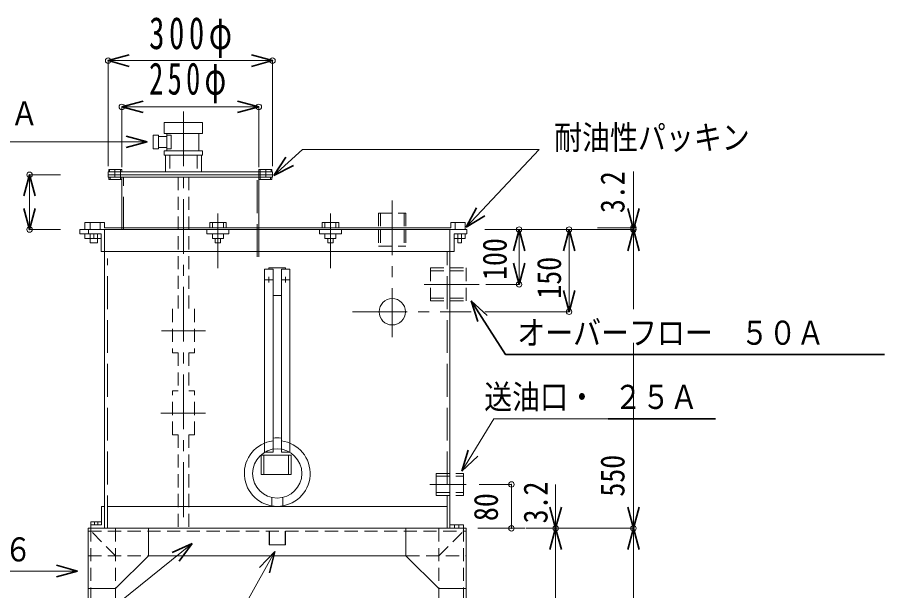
# Model space of a CAD drawing. Units: millimetres, scale not verified, with parts at other scales. Extents: x -7805 to 8215, y -5592 to 5488.
# Drawn here: x -6916 to -5333, y -14 to 1032 of the extents above; entities that cross this region are included whole.
import ezdxf
from ezdxf.enums import TextEntityAlignment as Align

# ---------------------------------------------------------------- set-up
doc = ezdxf.new("R2010")
doc.units = ezdxf.units.MM
doc.header["$LTSCALE"] = 20
doc.header["$PDMODE"] = 32
doc.header["$PDSIZE"] = 10
for name, pattern in [('CHAIN1', [8, 5, -1, 1, -1]), ('DASHED1', [1.8, 1.2, -0.6]), ('DASHED2', [3, 2, -1]), ('DASHED3', [4, 3, -1])]:
    doc.linetypes.add(name, pattern=pattern)
for name, color, linetype, lineweight in [('2-0_衛生', 4, 'Continuous', 35), ('2-3', 7, 'Continuous', 18), ('6-0', 7, 'Continuous', 18)]:
    doc.layers.add(name, color=color, linetype=linetype, lineweight=lineweight)
doc.styles.add('ＭＳ ゴシック', font='')
doc.styles.get('ＭＳ ゴシック').set_extended_font_data('MS Gothic')

msp = doc.modelspace()

# ---------------------------------------------------------------- linework, layer by layer
at = {"layer": '2-0_衛生'}
for p, q in [((-6750.11, 953.25), (-6711.47, 963.6)), ((-6750.11, 953.25), (-6711.47, 942.89)), ((-6450.1, 953.25), (-6488.74, 963.6)), ((-6450.1, 953.25), (-6488.74, 942.89)), ((-6725.1, 868.85), (-6686.47, 879.21)), ((-6475.11, 868.85), (-6513.74, 879.21)), ((-6725.1, 868.85), (-6686.47, 858.5)), ((-6475.11, 868.85), (-6513.74, 858.5)), ((-6678.7, 804.98), (-6717.33, 815.34)), ((-6678.7, 804.98), (-6717.33, 794.63)), ((-6447.63, 743.78), (-6426.01, 777.43)), ((-6447.63, 743.78), (-6412.08, 762.11)), ((-6893.58, 745.06), (-6903.93, 706.42)), ((-6893.58, 745.06), (-6883.23, 706.42)), ((-6893.58, 645.06), (-6903.93, 683.7)), ((-6893.58, 645.06), (-6883.23, 683.7)), ((-6096.43, 649.27), (-6077.6, 684.56)), ((-5791.37, 645.06), (-5801.72, 683.7)), ((-5791.37, 645.06), (-5781.02, 683.7)), ((-6096.43, 649.27), (-6062.48, 670.41)), ((-6000.05, 645.06), (-6010.4, 606.42)), ((-6000.05, 645.06), (-5989.69, 606.42)), ((-5908.75, 645.06), (-5919.1, 606.42)), ((-5908.75, 645.06), (-5898.4, 606.42)), ((-5791.37, 645.06), (-5801.72, 606.42)), ((-5791.37, 645.06), (-5781.02, 606.42)), ((-6000.05, 545.06), (-6010.4, 583.7)), ((-6000.05, 545.06), (-5989.69, 583.7)), ((-5908.75, 495.06), (-5919.1, 533.7)), ((-5908.75, 495.06), (-5898.4, 533.7)), ((-6087.83, 515.28), (-6058.23, 488.38)), ((-6087.83, 515.28), (-6075.65, 477.18)), ((-5837.47, 299.57), (-5641.88, 299.57)), ((-6104.52, 204.27), (-6093.25, 242.65)), ((-6104.52, 204.27), (-6075.57, 231.87)), ((-5933.33, 100.06), (-5943.68, 138.7)), ((-5933.33, 100.06), (-5922.98, 138.7)), ((-5791.37, 100.06), (-5801.72, 138.7)), ((-5791.37, 100.06), (-5781.02, 138.7)), ((-5933.33, 100.06), (-5943.68, 61.42)), ((-5933.33, 100.06), (-5922.98, 61.42)), ((-5791.37, 100.06), (-5801.72, 61.42)), ((-5791.37, 100.06), (-5781.02, 61.42)), ((-6596.65, 72.23), (-6633.27, 56.13)), ((-6596.65, 72.23), (-6620.32, 39.98)), ((-6446.05, 57.46), (-6473.94, 28.78)), ((-6446.05, 57.46), (-6455.86, 18.68)), ((-6805.77, 22.1), (-6844.41, 32.45)), ((-6805.77, 22.1), (-6844.41, 11.74))]:
    msp.add_line(p, q, dxfattribs=at)
msp.add_lwpolyline([(-6087.83, 515.28), (-6024.63, 416.96), (-5332.88, 416.96)], dxfattribs=at)
at = {"layer": '2-3', "color": 4}
for p, q in [((-6750.11, 953.25), (-6450.1, 953.25)), ((-6750.11, 760.76), (-6750.11, 953.25)), ((-6450.1, 760.76), (-6450.1, 953.25)), ((-6725.1, 759.2), (-6725.1, 868.85)), ((-6725.1, 868.85), (-6475.11, 868.85)), ((-6475.11, 759.2), (-6475.11, 868.85)), ((-6678.7, 804.98), (-7127.1, 804.98)), ((-6447.63, 743.78), (-6395.58, 791.11)), ((-6893.58, 745.06), (-6893.58, 645.06)), ((-6837.24, 745.06), (-6893.58, 745.06)), ((-6837.24, 645.06), (-6893.58, 645.06)), ((-6062.62, 645.06), (-5970.81, 645.06)), ((-6060.53, 645.06), (-5791.37, 645.06)), ((-6000.05, 645.06), (-6000.05, 545.06)), ((-5908.75, 645.06), (-5908.75, 495.06)), ((-5856.72, 648.26), (-5791.37, 648.26)), ((-6060.53, 545.06), (-6000.05, 545.06)), ((-6062.62, 495.06), (-5908.75, 495.06)), ((-5791.37, 100.06), (-5791.37, 438.53)), ((-6104.52, 204.27), (-6046.41, 299.57)), ((-5837.47, 299.57), (-6046.41, 299.57)), ((-6466.06, 198.38), (-6466.06, 233.38)), ((-6421.06, 233.38), (-6421.06, 198.38)), ((-6162.69, 180.06), (-6096.52, 180.06)), ((-5933.33, 180.06), (-5933.33, 100.06)), ((-6075.14, 100.06), (-5989.59, 100.06)), ((-6073.05, 100.06), (-6039.67, 100.06)), ((-5987.5, 100.06), (-5791.37, 100.06)), ((-5933.33, 100.06), (-5933.33, -199.94)), ((-5791.37, -299.94), (-5791.37, 100.06)), ((-6909.65, -178.77), (-6596.65, 72.23)), ((-6446.05, 57.46), (-6497.21, -34.08)), ((-6998.88, 22.1), (-6805.77, 22.1))]:
    msp.add_line(p, q, dxfattribs=at)
at = {"layer": '2-3', "color": 4, "linetype": 'CHAIN1'}
for p, q in [((-6612.6, 860.6), (-6612.6, 100.06)), ((-6231.52, 698.13), (-6231.52, 448.71)), ((-6549.77, 674.36), (-6549.77, 568.76)), ((-6344.37, 674.36), (-6344.37, 568.76)), ((-6304.25, 495.06), (-6087.44, 495.06)), ((-6652.61, 460.27), (-6572.61, 460.27)), ((-6654.07, 310.27), (-6572.61, 310.27))]:
    msp.add_line(p, q, dxfattribs=at)
at = {"layer": '2-3'}
for p, q in [((-6647.61, 840.6), (-6647.61, 820.6)), ((-6668.19, 792.6), (-6668.19, 817.02)), ((-6668.19, 817.02), (-6658.19, 817.02)), ((-6658.19, 792.6), (-6658.19, 817.02)), ((-6658.19, 814.6), (-6643.19, 814.6)), ((-6647.61, 820.6), (-6577.6, 820.6)), ((-6643.19, 788.6), (-6643.19, 820.6)), ((-6584.44, 788.6), (-6584.44, 820.6)), ((-6668.19, 792.6), (-6658.19, 792.6)), ((-6658.19, 794.6), (-6643.19, 794.6)), ((-6643.19, 792.6), (-6635.19, 792.6)), ((-6647.6, 788.6), (-6577.6, 788.6)), ((-6645.6, 780.6), (-6645.6, 750.6)), ((-6579.6, 780.6), (-6579.6, 750.6)), ((-6577.6, 788.6), (-6577.6, 780.6)), ((-6750.11, 750.6), (-6750.11, 740.79)), ((-6750.11, 750.6), (-6577.93, 750.6)), ((-6750.11, 745.06), (-6450.1, 745.06)), ((-6749.12, 754.82), (-6725.1, 754.82)), ((-6749.12, 754.82), (-6749.12, 750.6)), ((-6747.42, 754.82), (-6747.42, 750.6)), ((-6737.61, 754.82), (-6737.61, 740.79)), ((-6727.6, 754.82), (-6727.6, 736.27)), ((-6725.1, 750.6), (-6725.1, 754.82)), ((-6582.61, 750.6), (-6450.1, 750.6)), ((-6475.11, 595.06), (-6475.11, 754.82)), ((-6475.11, 750.6), (-6475.11, 754.82)), ((-6451.09, 754.82), (-6475.11, 754.82)), ((-6472.6, 754.82), (-6472.6, 736.27)), ((-6462.6, 754.82), (-6462.6, 740.79)), ((-6452.79, 754.82), (-6452.79, 750.6)), ((-6451.09, 754.82), (-6451.09, 750.6)), ((-6450.1, 750.6), (-6450.1, 740.79)), ((-6750.11, 740.79), (-6450.1, 740.79)), ((-6746.36, 740.79), (-6746.36, 736.49)), ((-6725.1, 645.06), (-6725.1, 740.79)), ((-6453.85, 740.79), (-6453.85, 736.49)), ((-6756.52, 658.26), (-6792.86, 658.26)), ((-6792.86, 645.06), (-6792.86, 658.26)), ((-6782.86, 645.06), (-6782.86, 658.26)), ((-6782.86, 645.06), (-6782.86, 658.26)), ((-6756.52, 658.26), (-6782.86, 658.26)), ((-6782.86, 645.06), (-6782.86, 658.26)), ((-6756.52, 658.26), (-6782.86, 658.26)), ((-6782.86, 645.06), (-6782.86, 658.26)), ((-6756.52, 658.26), (-6782.86, 658.26)), ((-6782.86, 645.06), (-6782.86, 658.26)), ((-6756.52, 658.26), (-6782.86, 658.26)), ((-6764.52, 645.06), (-6764.52, 658.26)), ((-6756.52, 648.26), (-6756.52, 658.26)), ((-6756.52, 648.26), (-6756.52, 658.26)), ((-6756.52, 648.26), (-6756.52, 658.26)), ((-6756.52, 648.26), (-6756.52, 658.26)), ((-6756.52, 648.26), (-6756.52, 658.26)), ((-6564.77, 658.26), (-6564.77, 648.26)), ((-6559.77, 658.26), (-6559.77, 648.26)), ((-6539.77, 658.26), (-6539.77, 648.26)), ((-6359.37, 658.26), (-6359.37, 648.26)), ((-6354.37, 658.26), (-6354.37, 648.26)), ((-6334.37, 658.26), (-6334.37, 648.26)), ((-6124.86, 658.26), (-6098.52, 658.26)), ((-6124.86, 648.26), (-6124.86, 658.26)), ((-6124.86, 658.26), (-6098.52, 658.26)), ((-6124.86, 648.26), (-6124.86, 658.26)), ((-6124.86, 658.26), (-6098.52, 658.26)), ((-6124.86, 648.26), (-6124.86, 658.26)), ((-6124.86, 658.26), (-6098.52, 658.26)), ((-6124.86, 648.26), (-6124.86, 658.26)), ((-6124.86, 658.26), (-6098.52, 658.26)), ((-6124.86, 648.26), (-6124.86, 658.26)), ((-6116.86, 645.06), (-6116.86, 658.26)), ((-6098.52, 645.06), (-6098.52, 658.26)), ((-6098.52, 645.06), (-6098.52, 658.26)), ((-6098.52, 645.06), (-6098.52, 658.26)), ((-6098.52, 645.06), (-6098.52, 658.26)), ((-6098.52, 645.06), (-6098.52, 658.26)), ((-6762.86, 637.06), (-6801.52, 637.06)), ((-6792.86, 629.06), (-6792.86, 637.06)), ((-6754.86, 645.06), (-6785.66, 645.06)), ((-6754.86, 645.06), (-6785.66, 645.06)), ((-6785.66, 645.06), (-6785.66, 637.06)), ((-6762.86, 637.06), (-6785.66, 637.06)), ((-6782.86, 629.06), (-6782.86, 637.06)), ((-6782.86, 629.06), (-6782.86, 637.06)), ((-6776.2, 629.06), (-6776.2, 637.06)), ((-6769.53, 621.06), (-6769.53, 637.06)), ((-6769.53, 621.06), (-6769.53, 637.06)), ((-6762.86, 605.06), (-6762.86, 637.06)), ((-6762.86, 605.06), (-6762.86, 637.06)), ((-6756.52, 648.26), (-6124.86, 648.26)), ((-6756.52, 645.06), (-6756.52, 100.06)), ((-6539.52, 645.06), (-6559.77, 645.06)), ((-6559.77, 637.06), (-6559.77, 629.06)), ((-6539.77, 637.06), (-6539.77, 629.06)), ((-6529.77, 645.06), (-6529.77, 637.06)), ((-6334.12, 645.06), (-6354.37, 645.06)), ((-6354.37, 637.06), (-6354.37, 629.06)), ((-6334.37, 637.06), (-6334.37, 629.06)), ((-6324.37, 645.06), (-6324.37, 637.06)), ((-6126.52, 645.06), (-6126.52, 100.06)), ((-6111.85, 621.06), (-6111.85, 637.06)), ((-6111.85, 621.06), (-6111.85, 637.06)), ((-6111.85, 621.06), (-6111.85, 637.06)), ((-6111.85, 621.06), (-6111.85, 637.06)), ((-6111.85, 621.06), (-6111.85, 637.06)), ((-6105.18, 621.06), (-6105.18, 637.06)), ((-6105.18, 621.06), (-6105.18, 637.06)), ((-6105.18, 621.06), (-6105.18, 637.06)), ((-6105.18, 621.06), (-6105.18, 637.06)), ((-6105.18, 621.06), (-6105.18, 637.06)), ((-6762.86, 629.06), (-6792.86, 629.06)), ((-6762.86, 629.06), (-6782.86, 629.06)), ((-6762.86, 629.06), (-6782.86, 629.06)), ((-6762.86, 629.06), (-6782.86, 629.06)), ((-6782.77, 629.06), (-6782.77, 621.06)), ((-6769.53, 621.06), (-6782.77, 621.06)), ((-6769.53, 621.06), (-6776.2, 621.06)), ((-6769.53, 621.06), (-6776.2, 621.06)), ((-6769.53, 621.06), (-6776.2, 621.06)), ((-6769.53, 621.06), (-6776.2, 621.06)), ((-6559.77, 629.06), (-6539.77, 629.06)), ((-6554.77, 629.06), (-6554.77, 621.06)), ((-6554.77, 621.06), (-6544.77, 621.06)), ((-6544.77, 629.06), (-6544.77, 621.06)), ((-6354.37, 629.06), (-6334.37, 629.06)), ((-6349.37, 629.06), (-6349.37, 621.06)), ((-6349.37, 621.06), (-6339.37, 621.06)), ((-6339.37, 629.06), (-6339.37, 621.06)), ((-6111.85, 621.06), (-6105.18, 621.06)), ((-6111.85, 621.06), (-6105.18, 621.06)), ((-6111.85, 621.06), (-6105.18, 621.06)), ((-6111.85, 621.06), (-6105.18, 621.06)), ((-6111.85, 621.06), (-6105.18, 621.06)), ((-6762.86, 605.06), (-6118.52, 605.06)), ((-6464.52, 573.06), (-6449.18, 573.06)), ((-6464.52, 573.06), (-6464.52, 238.74)), ((-6456.85, 575.06), (-6426.18, 575.06)), ((-6456.85, 575.06), (-6456.85, 573.06)), ((-6449.18, 573.06), (-6449.18, 238.74)), ((-6433.85, 573.06), (-6418.52, 573.06)), ((-6433.85, 573.06), (-6433.85, 238.74)), ((-6426.18, 575.06), (-6426.18, 573.06)), ((-6418.52, 573.06), (-6418.52, 238.74)), ((-6456.85, 558.86), (-6456.85, 548.57)), ((-6426.18, 558.86), (-6426.18, 548.57)), ((-6464.52, 553.06), (-6449.18, 553.06)), ((-6433.85, 553.06), (-6418.52, 553.06)), ((-6173.3, 545.06), (-6072.99, 545.06)), ((-6449.18, 525.06), (-6433.85, 525.06)), ((-6464.52, 238.74), (-6449.18, 238.74)), ((-6418.52, 238.74), (-6433.85, 238.74)), ((-6416.07, 233.38), (-6416.07, 198.38)), ((-6416.07, 198.38), (-6471.06, 198.38)), ((-6151.52, 200.06), (-6151.52, 160.06)), ((-6101.51, 200.06), (-6101.51, 160.06)), ((-6451.52, 156.19), (-6451.52, 140.06)), ((-6431.51, 156.19), (-6431.51, 140.06)), ((-6751.52, 140.06), (-6131.52, 140.06)), ((-6781.51, 112.06), (-6762.52, 112.06)), ((-6781.51, 100.06), (-6781.51, 112.06)), ((-6775.18, 106.06), (-6775.18, 112.06)), ((-6768.85, 106.06), (-6768.85, 112.06)), ((-6786.52, 100.06), (-6786.52, -299.94)), ((-6781.51, 106.06), (-6762.52, 106.06)), ((-6676.52, 100.06), (-6676.52, 50.06)), ((-6426.52, 95.06), (-6426.52, 70.06)), ((-6206.52, 100.06), (-6206.52, 50.06)), ((-6126.52, 106.06), (-6101.46, 106.06)), ((-6118.16, 106.06), (-6118.16, 100.06)), ((-6109.81, 106.06), (-6109.81, 100.06)), ((-6101.46, 106.06), (-6101.46, 100.06)), ((-6736.52, -9.94), (-6676.52, 50.06)), ((-6678.07, 50.06), (-6205.75, 50.06)), ((-6146.52, -9.94), (-6206.52, 50.06)), ((-6786.52, -9.94), (-6736.52, -9.94)), ((-6736.52, -8.78), (-6736.52, -299.94)), ((-6146.52, -9.05), (-6146.52, -299.94)), ((-6146.52, -9.94), (-6096.52, -9.94))]:
    msp.add_line(p, q, dxfattribs=at)
at = {"layer": '2-3', "linetype": 'DASHED1'}
for p, q in [((-6637.61, 780.6), (-6637.61, 750.6)), ((-6587.61, 780.6), (-6587.61, 750.6)), ((-6622.61, 740.79), (-6622.61, 500.26)), ((-6602.61, 740.79), (-6602.61, 500.26)), ((-6256.52, 675.06), (-6206.52, 675.06)), ((-6256.52, 675.06), (-6256.52, 648.26)), ((-6253.32, 675.06), (-6253.32, 648.26)), ((-6209.72, 675.06), (-6209.72, 648.26)), ((-6206.52, 675.06), (-6206.52, 648.26)), ((-6256.52, 645.06), (-6256.52, 615.06)), ((-6253.32, 645.06), (-6253.32, 615.06)), ((-6209.72, 645.06), (-6209.72, 615.06)), ((-6206.52, 645.06), (-6206.52, 615.06)), ((-6256.52, 615.06), (-6206.52, 615.06)), ((-6161.52, 575.06), (-6161.52, 515.06)), ((-6161.52, 575.06), (-6096.52, 575.06)), ((-6161.52, 570.06), (-6096.52, 570.06)), ((-6096.52, 575.06), (-6096.52, 515.06)), ((-6161.52, 520.06), (-6096.52, 520.06)), ((-6161.52, 515.06), (-6096.52, 515.06)), ((-6632.61, 500.26), (-6632.61, 420.27)), ((-6592.61, 500.26), (-6592.61, 420.27)), ((-6622.61, 420.27), (-6632.61, 420.27)), ((-6622.61, 420.27), (-6622.61, 350.71)), ((-6592.61, 420.27), (-6602.61, 420.27)), ((-6592.61, 270.71), (-6592.61, 350.71)), ((-6632.61, 270.71), (-6622.61, 270.71)), ((-6622.61, 270.71), (-6622.61, 100.06)), ((-6602.61, 270.71), (-6592.61, 270.71)), ((-6602.61, 270.71), (-6602.61, 100.06)), ((-6151.52, 200.06), (-6101.51, 200.06)), ((-6151.52, 195.06), (-6101.51, 195.06)), ((-6151.52, 165.06), (-6101.51, 165.06)), ((-6151.52, 160.06), (-6101.51, 160.06)), ((-6736.52, 50.06), (-6786.52, 100.06)), ((-6786.52, 95.06), (-6096.52, 95.06)), ((-6781.51, 100.06), (-6781.51, -299.94)), ((-6736.52, 100.06), (-6736.52, -8.78)), ((-6146.52, 50.06), (-6096.52, 100.06)), ((-6146.52, 100.06), (-6146.52, -9.05)), ((-6101.51, 100.06), (-6101.51, -299.94)), ((-6786.52, 50.06), (-6678.07, 50.06)), ((-6205.75, 50.06), (-6096.52, 50.06))]:
    msp.add_line(p, q, dxfattribs=at)
at = {"layer": '2-3', "linetype": 'DASHED3'}
for p, q in [((-6722.11, 645.06), (-6722.11, 740.79)), ((-6478.1, 595.06), (-6478.1, 740.79)), ((-6131.52, 100.06), (-6131.52, 605.06)), ((-6751.52, 100.06), (-6751.52, 592.37))]:
    msp.add_line(p, q, dxfattribs=at)
at = {"layer": '2-3', "linetype": 'DASHED2'}
for p, q in [((-6455.91, 95.06), (-6455.91, 70.06)), ((-6427.12, 95.06), (-6427.12, 70.06))]:
    msp.add_line(p, q, dxfattribs=at)
at = {"layer": '2-3'}
for points in [[(-6647.61, 840.6), (-6577.6, 840.6), (-6577.6, 820.6)], [(-6643.19, 817.02), (-6635.19, 817.02), (-6635.19, 792.6)], [(-6647.6, 788.6), (-6647.6, 780.6), (-6577.6, 780.6)], [(-6749.12, 740.79), (-6749.12, 736.27), (-6725.1, 736.27)], [(-6451.09, 740.79), (-6451.09, 736.27), (-6475.11, 736.27)], [(-6564.77, 658.26), (-6534.77, 658.26), (-6534.77, 648.26)], [(-6359.37, 658.26), (-6329.37, 658.26), (-6329.37, 648.26)], [(-6754.86, 645.06), (-6801.52, 645.06), (-6801.52, 637.06)], [(-6754.86, 645.06), (-6785.66, 645.06), (-6785.66, 637.06)], [(-6754.86, 645.06), (-6785.66, 645.06), (-6785.66, 637.06)], [(-6762.86, 605.06), (-6762.86, 637.06), (-6785.66, 637.06)], [(-6762.86, 605.06), (-6762.86, 637.06), (-6785.66, 637.06)], [(-6762.86, 605.06), (-6762.86, 637.06), (-6785.66, 637.06)], [(-6762.86, 629.06), (-6782.86, 629.06), (-6782.86, 637.06)], [(-6756.52, 645.06), (-6126.52, 645.06), (-6126.52, 100.06)], [(-6569.77, 645.06), (-6569.77, 637.06), (-6529.77, 637.06)], [(-6364.37, 645.06), (-6364.37, 637.06), (-6324.37, 637.06)], [(-6126.52, 645.06), (-6095.72, 645.06), (-6095.72, 637.06)], [(-6126.52, 645.06), (-6095.72, 645.06), (-6095.72, 637.06)], [(-6126.52, 645.06), (-6095.72, 645.06), (-6095.72, 637.06)], [(-6126.52, 645.06), (-6095.72, 645.06), (-6095.72, 637.06)], [(-6126.52, 645.06), (-6095.72, 645.06), (-6095.72, 637.06)], [(-6118.52, 605.06), (-6118.52, 637.06), (-6095.72, 637.06)], [(-6118.52, 629.06), (-6098.52, 629.06), (-6098.52, 637.06)], [(-6118.52, 605.06), (-6118.52, 637.06), (-6095.72, 637.06)], [(-6118.52, 629.06), (-6098.52, 629.06), (-6098.52, 637.06)], [(-6118.52, 605.06), (-6118.52, 637.06), (-6095.72, 637.06)], [(-6118.52, 629.06), (-6098.52, 629.06), (-6098.52, 637.06)], [(-6118.52, 605.06), (-6118.52, 637.06), (-6095.72, 637.06)], [(-6118.52, 629.06), (-6098.52, 629.06), (-6098.52, 637.06)], [(-6118.52, 605.06), (-6118.52, 637.06), (-6095.72, 637.06)], [(-6118.52, 629.06), (-6098.52, 629.06), (-6098.52, 637.06)], [(-6471.06, 198.38), (-6471.06, 233.38), (-6416.07, 233.38)], [(-6756.52, 139.75), (-6762.52, 139.75), (-6762.52, 106.06)], [(-6786.52, 100.06), (-6096.52, 100.06), (-6096.52, -299.94)], [(-6456.52, 95.06), (-6456.52, 70.06), (-6426.52, 70.06)]]:
    msp.add_lwpolyline(points, dxfattribs=at)
at = {"layer": '2-3', "color": 4}
for points in [[(-6395.58, 791.11), (-5963.73, 791.11), (-6096.43, 649.27)], [(-5791.37, 500.06), (-5791.37, 645.06), (-5791.37, 750.85)], [(-6073.05, 180.06), (-6014.09, 180.06), (-6014.09, 100.06)]]:
    msp.add_lwpolyline(points, dxfattribs=at)
at = {"layer": '2-3', "linetype": 'DASHED1'}
for points in [[(-6602.61, 420.27), (-6602.61, 350.71), (-6592.61, 350.71)], [(-6632.61, 270.71), (-6632.61, 350.71), (-6622.61, 350.71)]]:
    msp.add_lwpolyline(points, dxfattribs=at)
at = {"layer": '2-3'}
for centre, radius in [((-6231.52, 495.06), 24), ((-6441.52, 200.06), 45)]:
    msp.add_circle(centre, radius, dxfattribs=at)
for radius, start, end in [(60, 97.34093, 82.65862), (65, 83.22607, 96.7735)]:
    msp.add_arc((-6441.52, 200.06), radius, start, end, dxfattribs=at)
at = {"layer": '2-3', "color": 4}
for p in [(-6750.11, 953.25), (-6450.1, 953.25), (-6725.1, 868.85), (-6475.11, 868.85), (-6893.58, 745.06), (-6893.58, 645.06), (-6000.05, 645.06), (-5908.75, 645.06), (-5791.37, 648.26), (-5791.37, 645.06), (-6000.05, 545.06), (-5908.75, 495.06), (-6014.09, 180.06), (-6014.09, 100.06), (-5933.33, 100.06), (-5791.37, 100.06)]:
    msp.add_point(p, dxfattribs=at)

# ---------------------------------------------------------------- texts
at = {"layer": '6-0', "style": 'ＭＳ ゴシック', "width": 0.85}
for s, p in [('フロートスイッチ  ５０Ａ', (-7489.26, 821.96)), ('耐油性パッキン', (-5936.16, 778.03)), ('オーバーフロー  ５０Ａ', (-6003.48, 421.71)), ('送油口・', (-6063.87, 304.56))]:
    msp.add_text(s, height=43.99, dxfattribs=at).set_placement(p, align=Align.BOTTOM_LEFT)
for s, rotation, p in [('3.2', 90, (-5794.48, 675.17)), ('100', 90, (-6009.6, 553.14)), ('150', 90, (-5910.35, 518.97)), ('２５Ａ', 0.001, (-5826.69, 304.56)), ('550', 90, (-5794.48, 157.77)), ('3.2', 90, (-5934.93, 108.96)), ('80', 90, (-6025.56, 113.22)), ('６', 0.002, (-6939.9, 26.33))]:
    msp.add_text(s, height=43.99, rotation=rotation, dxfattribs=at).set_placement(p, align=Align.BOTTOM_LEFT)
at = {"layer": '6-0', "char_height": 58.65, "attachment_point": 7, "rotation": 0.001, "style": 'ＭＳ ゴシック'}
for s, insert in [('\\T1.3;\\W0.7;300φ', (-6675.31, 958.39)), ('\\T1.3;\\W0.65;250φ', (-6675.31, 875.42))]:
    msp.add_mtext(s, dxfattribs=dict(at, insert=insert))

doc.saveas('drawing.dxf')
